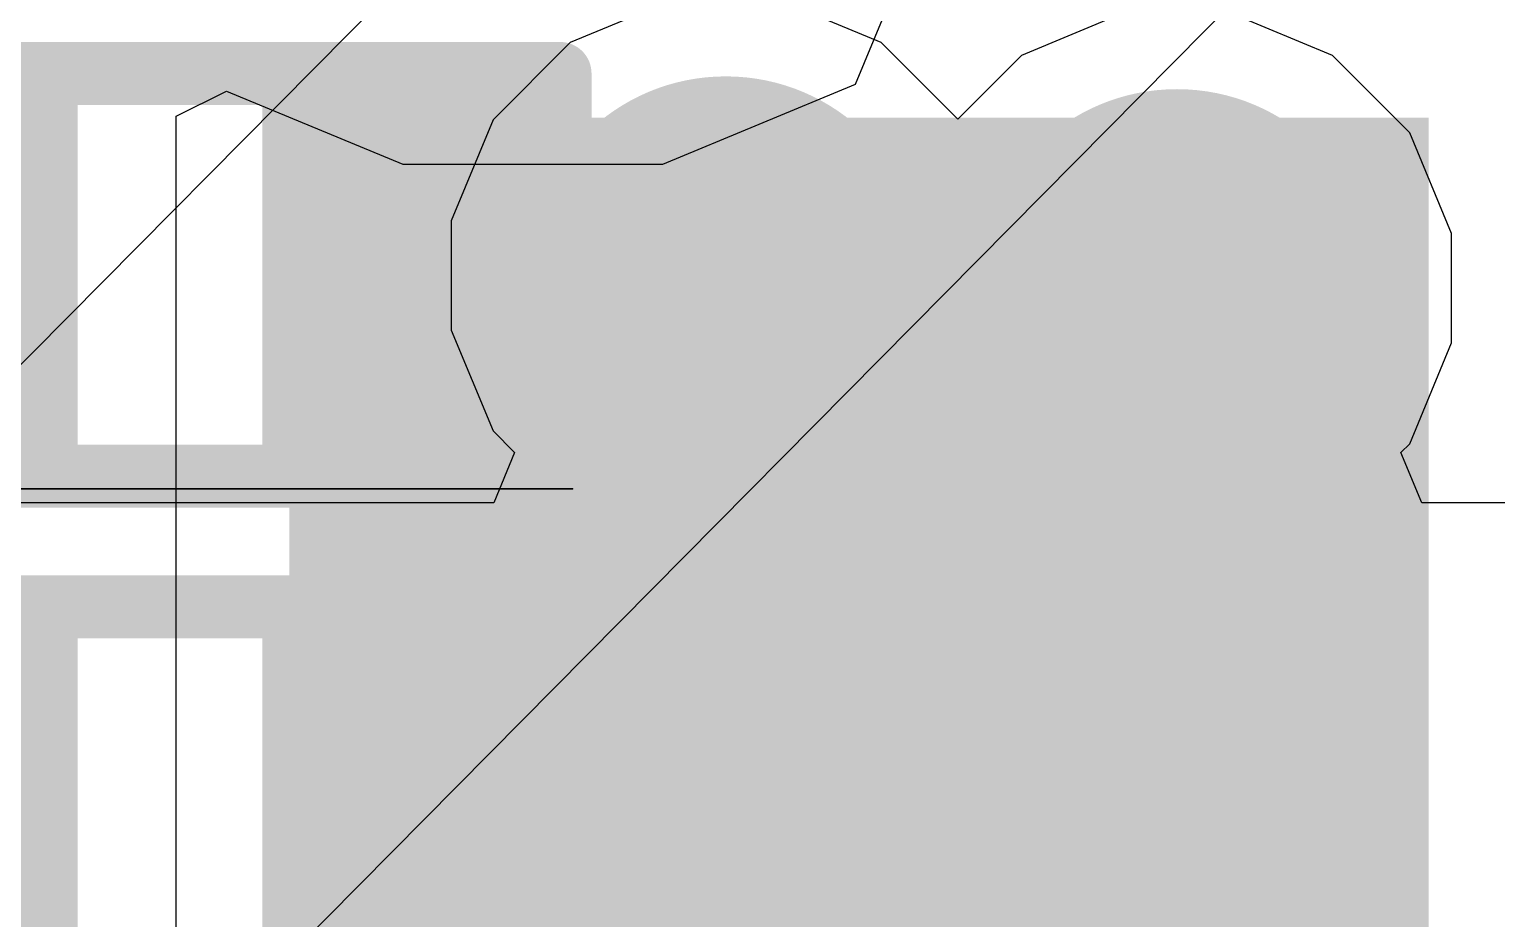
# Model space of a CAD drawing. Header units: inches. Extents: x -4 to 5258, y -4 to 5281.
# Drawn here: x 44.912 to 47.872, y 15.673 to 17.467 of the extents above; entities that cross this region are included whole.
import ezdxf

# ---------------------------------------------------------------- set-up
doc = ezdxf.new("R2010")
doc.units = ezdxf.units.IN
for name, color, linetype in [('Bottom Layer', 5, 'Continuous'), ('Bottom Solder', 6, 'Continuous'), ('Drill Drawing', 1, 'Continuous'), ('Layer 1', 16, 'Continuous'), ('Layer 2', 76, 'Continuous'), ('Top Layer', 1, 'Continuous'), ('Top Overlay', 2, 'Continuous'), ('Top Paste', 8, 'Continuous'), ('Top Solder', 216, 'Continuous'), ('Via Holes', 16, 'Continuous')]:
    doc.layers.add(name, color=color, linetype=linetype)

# ---------------------------------------------------------------- blocks, each defined once
blk = doc.blocks.new('13_WQFN_HR__3_2__31')
at = {"layer": 'Top Solder'}
for p in [(-0.5467, -0.9227), (1.1783, -0.9227)]:
    blk.add_line(p, (5220.6763, 5271.621), dxfattribs=at)
blk = doc.blocks.new('R___0402_101')
at = {"layer": 'Top Layer'}
for points in [[(-0.6985, -0.3175), (-0.6985, 0.3175), (-0.2413, 0.3175), (-0.2413, -0.3175)], [(0.2413, -0.3175), (0.2413, 0.3175), (0.6985, 0.3175), (0.6985, -0.3175)]]:
    blk.add_hatch(color=1, dxfattribs=at).paths.add_polyline_path(points)
at = {"layer": 'Top Paste'}
for points in [[(-0.6985, -0.3175), (-0.6985, 0.3175), (-0.2413, 0.3175), (-0.2413, -0.3175)], [(0.2413, -0.3175), (0.2413, 0.3175), (0.6985, 0.3175), (0.6985, -0.3175)]]:
    blk.add_hatch(color=8, dxfattribs=at).paths.add_polyline_path(points)
at = {"layer": 'Top Solder'}
for points in [[(-0.7535, -0.3725), (-0.7535, 0.3725), (-0.1863, 0.3725), (-0.1863, -0.3725)], [(0.1863, -0.3725), (0.1863, 0.3725), (0.7535, 0.3725), (0.7535, -0.3725)]]:
    blk.add_hatch(color=216, dxfattribs=at).paths.add_polyline_path(points)
at = {"layer": 'Top Overlay'}
for points in [[(-0.7874, 0.4064, 0.127, 0.127, 0), (0.7874, 0.4064, 0.127, 0.127, 0)], [(-0.7874, -0.4064, 0.127, 0.127, 0), (-0.7874, 0.4064, 0.127, 0.127, 0)], [(0.7874, -0.4064, 0.127, 0.127, 0), (0.7874, 0.4064, 0.127, 0.127, 0)], [(-0.7874, -0.4064, 0.127, 0.127, 0), (0.7874, -0.4064, 0.127, 0.127, 0)], [(-0.8128, -0.4318, 0.00323, 0.00323, 0), (0.8128, -0.4318, 0.00323, 0.00323, 0)]]:
    blk.add_lwpolyline(points, format="xyseb", dxfattribs=at)
for points in [[(-0.8191, 0.4064, 0.0635, 0.0635, 1), (-0.7556, 0.4064, 0.0635, 0.0635, 1)], [(-0.8191, 0.4064, 0.0635, 0.0635, 1), (-0.7556, 0.4064, 0.0635, 0.0635, 1)], [(0.7556, 0.4064, 0.0635, 0.0635, 1), (0.8191, 0.4064, 0.0635, 0.0635, 1)], [(0.7556, 0.4064, 0.0635, 0.0635, 1), (0.8191, 0.4064, 0.0635, 0.0635, 1)], [(-0.8191, -0.4064, 0.0635, 0.0635, 1), (-0.7556, -0.4064, 0.0635, 0.0635, 1)], [(-0.8191, -0.4064, 0.0635, 0.0635, 1), (-0.7556, -0.4064, 0.0635, 0.0635, 1)], [(0.7556, -0.4064, 0.0635, 0.0635, 1), (0.8191, -0.4064, 0.0635, 0.0635, 1)], [(0.7556, -0.4064, 0.0635, 0.0635, 1), (0.8191, -0.4064, 0.0635, 0.0635, 1)], [(-0.8136, -0.4318, 0.00161, 0.00161, 1), (-0.812, -0.4318, 0.00161, 0.00161, 1)], [(0.812, -0.4318, 0.00161, 0.00161, 1), (0.8136, -0.4318, 0.00161, 0.00161, 1)]]:
    blk.add_lwpolyline(points, format="xyseb", close=True, dxfattribs=at)
blk = doc.blocks.new('R___0402_102')
at = {"layer": 'Top Layer'}
for points in [[(-0.6985, -0.3175), (-0.6985, 0.3175), (-0.2413, 0.3175), (-0.2413, -0.3175)], [(0.2413, -0.3175), (0.2413, 0.3175), (0.6985, 0.3175), (0.6985, -0.3175)]]:
    blk.add_hatch(color=1, dxfattribs=at).paths.add_polyline_path(points)
at = {"layer": 'Top Paste'}
for points in [[(-0.6985, -0.3175), (-0.6985, 0.3175), (-0.2413, 0.3175), (-0.2413, -0.3175)], [(0.2413, -0.3175), (0.2413, 0.3175), (0.6985, 0.3175), (0.6985, -0.3175)]]:
    blk.add_hatch(color=8, dxfattribs=at).paths.add_polyline_path(points)
at = {"layer": 'Top Solder'}
for points in [[(-0.7535, -0.3725), (-0.7535, 0.3725), (-0.1863, 0.3725), (-0.1863, -0.3725)], [(0.1863, -0.3725), (0.1863, 0.3725), (0.7535, 0.3725), (0.7535, -0.3725)]]:
    blk.add_hatch(color=216, dxfattribs=at).paths.add_polyline_path(points)
at = {"layer": 'Top Overlay'}
for points in [[(-0.7874, 0.4064, 0.127, 0.127, 0), (0.7874, 0.4064, 0.127, 0.127, 0)], [(-0.7874, -0.4064, 0.127, 0.127, 0), (-0.7874, 0.4064, 0.127, 0.127, 0)], [(0.7874, -0.4064, 0.127, 0.127, 0), (0.7874, 0.4064, 0.127, 0.127, 0)], [(-0.7874, -0.4064, 0.127, 0.127, 0), (0.7874, -0.4064, 0.127, 0.127, 0)], [(-0.8128, -0.4318, 0.00323, 0.00323, 0), (0.8128, -0.4318, 0.00323, 0.00323, 0)]]:
    blk.add_lwpolyline(points, format="xyseb", dxfattribs=at)
for points in [[(-0.8191, 0.4064, 0.0635, 0.0635, 1), (-0.7556, 0.4064, 0.0635, 0.0635, 1)], [(-0.8191, 0.4064, 0.0635, 0.0635, 1), (-0.7556, 0.4064, 0.0635, 0.0635, 1)], [(0.7556, 0.4064, 0.0635, 0.0635, 1), (0.8191, 0.4064, 0.0635, 0.0635, 1)], [(0.7556, 0.4064, 0.0635, 0.0635, 1), (0.8191, 0.4064, 0.0635, 0.0635, 1)], [(-0.8191, -0.4064, 0.0635, 0.0635, 1), (-0.7556, -0.4064, 0.0635, 0.0635, 1)], [(-0.8191, -0.4064, 0.0635, 0.0635, 1), (-0.7556, -0.4064, 0.0635, 0.0635, 1)], [(0.7556, -0.4064, 0.0635, 0.0635, 1), (0.8191, -0.4064, 0.0635, 0.0635, 1)], [(0.7556, -0.4064, 0.0635, 0.0635, 1), (0.8191, -0.4064, 0.0635, 0.0635, 1)], [(-0.8136, -0.4318, 0.00161, 0.00161, 1), (-0.812, -0.4318, 0.00161, 0.00161, 1)], [(0.812, -0.4318, 0.00161, 0.00161, 1), (0.8136, -0.4318, 0.00161, 0.00161, 1)]]:
    blk.add_lwpolyline(points, format="xyseb", close=True, dxfattribs=at)

msp = doc.modelspace()

# ---------------------------------------------------------------- hatches: boundary and pattern name
at = {"layer": 'Bottom Layer'}
h = msp.add_hatch(color=5, dxfattribs=at)
edge = h.paths.add_edge_path()
edge.add_arc((46.3167, 16.9706), 0.3, 0, 360)
h = msp.add_hatch(color=5, dxfattribs=at)
edge = h.paths.add_edge_path()
edge.add_arc((47.227, 16.9448), 0.3, 0, 360)
h = msp.add_hatch(color=5, dxfattribs=at)
edge = h.paths.add_edge_path()
edge.add_arc((46.3167, 16.1375), 0.3, 0, 360)
h = msp.add_hatch(color=5, dxfattribs=at)
edge = h.paths.add_edge_path()
edge.add_arc((47.227, 16.1117), 0.3, 0, 360)
at = {"layer": 'Bottom Solder'}
h = msp.add_hatch(color=6, dxfattribs=at)
edge = h.paths.add_edge_path()
edge.add_arc((46.3167, 16.9706), 0.4016, 0, 360)
h = msp.add_hatch(color=6, dxfattribs=at)
edge = h.paths.add_edge_path()
edge.add_arc((47.227, 16.9448), 0.4016, 0, 360)
h = msp.add_hatch(color=6, dxfattribs=at)
edge = h.paths.add_edge_path()
edge.add_arc((46.3167, 16.1375), 0.4016, 0, 360)
h = msp.add_hatch(color=6, dxfattribs=at)
edge = h.paths.add_edge_path()
edge.add_arc((47.227, 16.1117), 0.4016, 0, 360)
at = {"layer": 'Layer 1'}
h = msp.add_hatch(color=16, dxfattribs=at)
edge = h.paths.add_edge_path()
edge.add_arc((46.3167, 16.9706), 0.3, 0, 360)
h = msp.add_hatch(color=16, dxfattribs=at)
edge = h.paths.add_edge_path()
edge.add_arc((47.227, 16.9448), 0.3, 0, 360)
h = msp.add_hatch(color=16, dxfattribs=at)
edge = h.paths.add_edge_path()
edge.add_arc((46.3167, 16.1375), 0.3, 0, 360)
h = msp.add_hatch(color=16, dxfattribs=at)
edge = h.paths.add_edge_path()
edge.add_arc((47.227, 16.1117), 0.3, 0, 360)
at = {"layer": 'Layer 2'}
h = msp.add_hatch(color=76, dxfattribs=at)
edge = h.paths.add_edge_path()
edge.add_arc((46.3167, 16.9706), 0.3, 0, 360)
h = msp.add_hatch(color=76, dxfattribs=at)
edge = h.paths.add_edge_path()
edge.add_arc((47.227, 16.9448), 0.3, 0, 360)
h = msp.add_hatch(color=76, dxfattribs=at)
edge = h.paths.add_edge_path()
edge.add_arc((46.3167, 16.1375), 0.3, 0, 360)
h = msp.add_hatch(color=76, dxfattribs=at)
edge = h.paths.add_edge_path()
edge.add_arc((47.227, 16.1117), 0.3, 0, 360)
at = {"layer": 'Top Layer'}
for points in [[(45.4363, 14.5022), (47.735, 14.5022), (47.735, 17.2892), (45.4363, 17.2892)], [(45.6649, 17.2713), (45.6649, 16.6692), (46.1897, 16.6692), (46.1897, 17.2713)]]:
    msp.add_hatch(color=1, dxfattribs=at).paths.add_polyline_path(points)
h = msp.add_hatch(color=1, dxfattribs=at)
edge = h.paths.add_edge_path()
edge.add_arc((46.3167, 16.9706), 0.3, 0, 360)
h = msp.add_hatch(color=1, dxfattribs=at)
edge = h.paths.add_edge_path()
edge.add_arc((47.227, 16.9448), 0.3, 0, 360)
h = msp.add_hatch(color=1, dxfattribs=at)
edge = h.paths.add_edge_path()
edge.add_arc((46.3167, 16.1375), 0.3, 0, 360)
h = msp.add_hatch(color=1, dxfattribs=at)
edge = h.paths.add_edge_path()
edge.add_arc((47.227, 16.1117), 0.3, 0, 360)
at = {"layer": 'Top Solder'}
h = msp.add_hatch(color=216, dxfattribs=at)
edge = h.paths.add_edge_path()
edge.add_arc((46.3167, 16.9706), 0.4016, 0, 360)
h = msp.add_hatch(color=216, dxfattribs=at)
edge = h.paths.add_edge_path()
edge.add_arc((47.227, 16.9448), 0.4016, 0, 360)
h = msp.add_hatch(color=216, dxfattribs=at)
edge = h.paths.add_edge_path()
edge.add_arc((46.3167, 16.1375), 0.4016, 0, 360)
h = msp.add_hatch(color=216, dxfattribs=at)
edge = h.paths.add_edge_path()
edge.add_arc((47.227, 16.1117), 0.4016, 0, 360)
at = {"layer": 'Via Holes'}
h = msp.add_hatch(color=7, dxfattribs=at)
edge = h.paths.add_edge_path()
edge.add_arc((46.3167, 16.9706), 0.15, 0, 360)
h = msp.add_hatch(color=7, dxfattribs=at)
edge = h.paths.add_edge_path()
edge.add_arc((47.227, 16.9448), 0.15, 0, 360)
h = msp.add_hatch(color=7, dxfattribs=at)
edge = h.paths.add_edge_path()
edge.add_arc((46.3167, 16.1375), 0.15, 0, 360)
h = msp.add_hatch(color=7, dxfattribs=at)
edge = h.paths.add_edge_path()
edge.add_arc((47.227, 16.1117), 0.15, 0, 360)

# ---------------------------------------------------------------- linework, layer by layer
at = {"layer": 'Drill Drawing'}
for points in [[(46.1897, 17.0976, 0.0508, 0.0508, 0), (46.1897, 17.2246, 0.0508, 0.0508, 0)], [(46.1897, 17.2246, 0.0508, 0.0508, 0), (46.4437, 17.2246, 0.0508, 0.0508, 0)], [(46.4437, 17.0976, 0.0508, 0.0508, 0), (46.4437, 17.2246, 0.0508, 0.0508, 0)], [(47.1, 17.0718, 0.0508, 0.0508, 0), (47.1, 17.1988, 0.0508, 0.0508, 0)], [(47.1, 17.1988, 0.0508, 0.0508, 0), (47.354, 17.1988, 0.0508, 0.0508, 0)], [(47.354, 17.0718, 0.0508, 0.0508, 0), (47.354, 17.1988, 0.0508, 0.0508, 0)], [(46.2405, 17.0468, 0.0508, 0.0508, 0), (46.2405, 17.123, 0.0508, 0.0508, 0)], [(46.2405, 17.123, 0.0508, 0.0508, 0), (46.3929, 17.123, 0.0508, 0.0508, 0)], [(46.3929, 17.0468, 0.0508, 0.0508, 0), (46.3929, 17.123, 0.0508, 0.0508, 0)], [(46.0627, 16.8436, 0.0508, 0.0508, 0), (46.0627, 17.0976, 0.0508, 0.0508, 0)], [(46.0627, 17.0976, 0.0508, 0.0508, 0), (46.1897, 17.0976, 0.0508, 0.0508, 0)], [(46.4437, 17.0976, 0.0508, 0.0508, 0), (46.5707, 17.0976, 0.0508, 0.0508, 0)], [(46.5707, 16.8436, 0.0508, 0.0508, 0), (46.5707, 17.0976, 0.0508, 0.0508, 0)], [(47.1508, 17.021, 0.0508, 0.0508, 0), (47.1508, 17.0972, 0.0508, 0.0508, 0)], [(47.1508, 17.0972, 0.0508, 0.0508, 0), (47.3032, 17.0972, 0.0508, 0.0508, 0)], [(47.3032, 17.021, 0.0508, 0.0508, 0), (47.3032, 17.0972, 0.0508, 0.0508, 0)], [(46.973, 16.8178, 0.0508, 0.0508, 0), (46.973, 17.0718, 0.0508, 0.0508, 0)], [(46.973, 17.0718, 0.0508, 0.0508, 0), (47.1, 17.0718, 0.0508, 0.0508, 0)], [(47.354, 17.0718, 0.0508, 0.0508, 0), (47.481, 17.0718, 0.0508, 0.0508, 0)], [(47.481, 16.8178, 0.0508, 0.0508, 0), (47.481, 17.0718, 0.0508, 0.0508, 0)], [(46.1643, 16.8944, 0.0508, 0.0508, 0), (46.1643, 17.0468, 0.0508, 0.0508, 0)], [(46.1643, 17.0468, 0.0508, 0.0508, 0), (46.2405, 17.0468, 0.0508, 0.0508, 0)], [(46.3929, 17.0468, 0.0508, 0.0508, 0), (46.4691, 17.0468, 0.0508, 0.0508, 0)], [(46.4691, 16.8944, 0.0508, 0.0508, 0), (46.4691, 17.0468, 0.0508, 0.0508, 0)], [(47.0746, 16.8686, 0.0508, 0.0508, 0), (47.0746, 17.021, 0.0508, 0.0508, 0)], [(47.0746, 17.021, 0.0508, 0.0508, 0), (47.1508, 17.021, 0.0508, 0.0508, 0)], [(47.3032, 17.021, 0.0508, 0.0508, 0), (47.3794, 17.021, 0.0508, 0.0508, 0)], [(47.3794, 16.8686, 0.0508, 0.0508, 0), (47.3794, 17.021, 0.0508, 0.0508, 0)], [(46.1643, 16.8944, 0.0508, 0.0508, 0), (46.2405, 16.8944, 0.0508, 0.0508, 0)], [(46.2405, 16.8182, 0.0508, 0.0508, 0), (46.2405, 16.8944, 0.0508, 0.0508, 0)], [(46.3929, 16.8944, 0.0508, 0.0508, 0), (46.4691, 16.8944, 0.0508, 0.0508, 0)], [(46.3929, 16.8182, 0.0508, 0.0508, 0), (46.3929, 16.8944, 0.0508, 0.0508, 0)], [(47.0746, 16.8686, 0.0508, 0.0508, 0), (47.1508, 16.8686, 0.0508, 0.0508, 0)], [(47.1508, 16.7924, 0.0508, 0.0508, 0), (47.1508, 16.8686, 0.0508, 0.0508, 0)], [(47.3032, 16.8686, 0.0508, 0.0508, 0), (47.3794, 16.8686, 0.0508, 0.0508, 0)], [(47.3032, 16.7924, 0.0508, 0.0508, 0), (47.3032, 16.8686, 0.0508, 0.0508, 0)], [(46.0627, 16.8436, 0.0508, 0.0508, 0), (46.1897, 16.8436, 0.0508, 0.0508, 0)], [(46.1897, 16.7166, 0.0508, 0.0508, 0), (46.1897, 16.8436, 0.0508, 0.0508, 0)], [(46.4437, 16.8436, 0.0508, 0.0508, 0), (46.5707, 16.8436, 0.0508, 0.0508, 0)], [(46.4437, 16.7166, 0.0508, 0.0508, 0), (46.4437, 16.8436, 0.0508, 0.0508, 0)], [(46.2405, 16.8182, 0.0508, 0.0508, 0), (46.3929, 16.8182, 0.0508, 0.0508, 0)], [(46.973, 16.8178, 0.0508, 0.0508, 0), (47.1, 16.8178, 0.0508, 0.0508, 0)], [(47.1, 16.6908, 0.0508, 0.0508, 0), (47.1, 16.8178, 0.0508, 0.0508, 0)], [(47.1508, 16.7924, 0.0508, 0.0508, 0), (47.3032, 16.7924, 0.0508, 0.0508, 0)], [(47.354, 16.8178, 0.0508, 0.0508, 0), (47.481, 16.8178, 0.0508, 0.0508, 0)], [(47.354, 16.6908, 0.0508, 0.0508, 0), (47.354, 16.8178, 0.0508, 0.0508, 0)], [(46.1897, 16.7166, 0.0508, 0.0508, 0), (46.4437, 16.7166, 0.0508, 0.0508, 0)], [(47.1, 16.6908, 0.0508, 0.0508, 0), (47.354, 16.6908, 0.0508, 0.0508, 0)], [(46.1897, 16.2645, 0.0508, 0.0508, 0), (46.1897, 16.3915, 0.0508, 0.0508, 0)], [(46.1897, 16.3915, 0.0508, 0.0508, 0), (46.4437, 16.3915, 0.0508, 0.0508, 0)], [(46.4437, 16.2645, 0.0508, 0.0508, 0), (46.4437, 16.3915, 0.0508, 0.0508, 0)], [(47.1, 16.2387, 0.0508, 0.0508, 0), (47.1, 16.3657, 0.0508, 0.0508, 0)], [(47.1, 16.3657, 0.0508, 0.0508, 0), (47.354, 16.3657, 0.0508, 0.0508, 0)], [(47.354, 16.2387, 0.0508, 0.0508, 0), (47.354, 16.3657, 0.0508, 0.0508, 0)], [(46.2405, 16.2137, 0.0508, 0.0508, 0), (46.2405, 16.2899, 0.0508, 0.0508, 0)], [(46.2405, 16.2899, 0.0508, 0.0508, 0), (46.3929, 16.2899, 0.0508, 0.0508, 0)], [(46.3929, 16.2137, 0.0508, 0.0508, 0), (46.3929, 16.2899, 0.0508, 0.0508, 0)], [(46.0627, 16.0105, 0.0508, 0.0508, 0), (46.0627, 16.2645, 0.0508, 0.0508, 0)], [(46.0627, 16.2645, 0.0508, 0.0508, 0), (46.1897, 16.2645, 0.0508, 0.0508, 0)], [(46.4437, 16.2645, 0.0508, 0.0508, 0), (46.5707, 16.2645, 0.0508, 0.0508, 0)], [(46.5707, 16.0105, 0.0508, 0.0508, 0), (46.5707, 16.2645, 0.0508, 0.0508, 0)], [(47.1508, 16.1879, 0.0508, 0.0508, 0), (47.1508, 16.2641, 0.0508, 0.0508, 0)], [(47.1508, 16.2641, 0.0508, 0.0508, 0), (47.3032, 16.2641, 0.0508, 0.0508, 0)], [(47.3032, 16.1879, 0.0508, 0.0508, 0), (47.3032, 16.2641, 0.0508, 0.0508, 0)], [(46.973, 15.9847, 0.0508, 0.0508, 0), (46.973, 16.2387, 0.0508, 0.0508, 0)], [(46.973, 16.2387, 0.0508, 0.0508, 0), (47.1, 16.2387, 0.0508, 0.0508, 0)], [(47.354, 16.2387, 0.0508, 0.0508, 0), (47.481, 16.2387, 0.0508, 0.0508, 0)], [(47.481, 15.9847, 0.0508, 0.0508, 0), (47.481, 16.2387, 0.0508, 0.0508, 0)], [(46.1643, 16.0613, 0.0508, 0.0508, 0), (46.1643, 16.2137, 0.0508, 0.0508, 0)], [(46.1643, 16.2137, 0.0508, 0.0508, 0), (46.2405, 16.2137, 0.0508, 0.0508, 0)], [(46.3929, 16.2137, 0.0508, 0.0508, 0), (46.4691, 16.2137, 0.0508, 0.0508, 0)], [(46.4691, 16.0613, 0.0508, 0.0508, 0), (46.4691, 16.2137, 0.0508, 0.0508, 0)], [(47.0746, 16.0355, 0.0508, 0.0508, 0), (47.0746, 16.1879, 0.0508, 0.0508, 0)], [(47.0746, 16.1879, 0.0508, 0.0508, 0), (47.1508, 16.1879, 0.0508, 0.0508, 0)], [(47.3032, 16.1879, 0.0508, 0.0508, 0), (47.3794, 16.1879, 0.0508, 0.0508, 0)], [(47.3794, 16.0355, 0.0508, 0.0508, 0), (47.3794, 16.1879, 0.0508, 0.0508, 0)], [(46.1643, 16.0613, 0.0508, 0.0508, 0), (46.2405, 16.0613, 0.0508, 0.0508, 0)], [(46.2405, 15.9851, 0.0508, 0.0508, 0), (46.2405, 16.0613, 0.0508, 0.0508, 0)], [(46.3929, 16.0613, 0.0508, 0.0508, 0), (46.4691, 16.0613, 0.0508, 0.0508, 0)], [(46.3929, 15.9851, 0.0508, 0.0508, 0), (46.3929, 16.0613, 0.0508, 0.0508, 0)], [(47.0746, 16.0355, 0.0508, 0.0508, 0), (47.1508, 16.0355, 0.0508, 0.0508, 0)], [(47.1508, 15.9593, 0.0508, 0.0508, 0), (47.1508, 16.0355, 0.0508, 0.0508, 0)], [(47.3032, 16.0355, 0.0508, 0.0508, 0), (47.3794, 16.0355, 0.0508, 0.0508, 0)], [(47.3032, 15.9593, 0.0508, 0.0508, 0), (47.3032, 16.0355, 0.0508, 0.0508, 0)], [(46.0627, 16.0105, 0.0508, 0.0508, 0), (46.1897, 16.0105, 0.0508, 0.0508, 0)], [(46.1897, 15.8835, 0.0508, 0.0508, 0), (46.1897, 16.0105, 0.0508, 0.0508, 0)], [(46.4437, 16.0105, 0.0508, 0.0508, 0), (46.5707, 16.0105, 0.0508, 0.0508, 0)], [(46.4437, 15.8835, 0.0508, 0.0508, 0), (46.4437, 16.0105, 0.0508, 0.0508, 0)], [(46.2405, 15.9851, 0.0508, 0.0508, 0), (46.3929, 15.9851, 0.0508, 0.0508, 0)], [(46.973, 15.9847, 0.0508, 0.0508, 0), (47.1, 15.9847, 0.0508, 0.0508, 0)], [(47.1, 15.8577, 0.0508, 0.0508, 0), (47.1, 15.9847, 0.0508, 0.0508, 0)], [(47.354, 15.9847, 0.0508, 0.0508, 0), (47.481, 15.9847, 0.0508, 0.0508, 0)], [(47.354, 15.8577, 0.0508, 0.0508, 0), (47.354, 15.9847, 0.0508, 0.0508, 0)], [(47.1508, 15.9593, 0.0508, 0.0508, 0), (47.3032, 15.9593, 0.0508, 0.0508, 0)], [(46.1897, 15.8835, 0.0508, 0.0508, 0), (46.4437, 15.8835, 0.0508, 0.0508, 0)], [(47.1, 15.8577, 0.0508, 0.0508, 0), (47.354, 15.8577, 0.0508, 0.0508, 0)]]:
    msp.add_lwpolyline(points, format="xyseb", dxfattribs=at)
for points in [[(46.177, 17.2246, 0.0254, 0.0254, 1), (46.2024, 17.2246, 0.0254, 0.0254, 1)], [(46.177, 17.2246, 0.0254, 0.0254, 1), (46.2024, 17.2246, 0.0254, 0.0254, 1)], [(46.431, 17.2246, 0.0254, 0.0254, 1), (46.4564, 17.2246, 0.0254, 0.0254, 1)], [(46.431, 17.2246, 0.0254, 0.0254, 1), (46.4564, 17.2246, 0.0254, 0.0254, 1)], [(47.0873, 17.1988, 0.0254, 0.0254, 1), (47.1127, 17.1988, 0.0254, 0.0254, 1)], [(47.0873, 17.1988, 0.0254, 0.0254, 1), (47.1127, 17.1988, 0.0254, 0.0254, 1)], [(47.3413, 17.1988, 0.0254, 0.0254, 1), (47.3667, 17.1988, 0.0254, 0.0254, 1)], [(47.3413, 17.1988, 0.0254, 0.0254, 1), (47.3667, 17.1988, 0.0254, 0.0254, 1)], [(46.2278, 17.123, 0.0254, 0.0254, 1), (46.2532, 17.123, 0.0254, 0.0254, 1)], [(46.2278, 17.123, 0.0254, 0.0254, 1), (46.2532, 17.123, 0.0254, 0.0254, 1)], [(46.3802, 17.123, 0.0254, 0.0254, 1), (46.4056, 17.123, 0.0254, 0.0254, 1)], [(46.3802, 17.123, 0.0254, 0.0254, 1), (46.4056, 17.123, 0.0254, 0.0254, 1)], [(46.05, 17.0976, 0.0254, 0.0254, 1), (46.0754, 17.0976, 0.0254, 0.0254, 1)], [(46.05, 17.0976, 0.0254, 0.0254, 1), (46.0754, 17.0976, 0.0254, 0.0254, 1)], [(46.177, 17.0976, 0.0254, 0.0254, 1), (46.2024, 17.0976, 0.0254, 0.0254, 1)], [(46.177, 17.0976, 0.0254, 0.0254, 1), (46.2024, 17.0976, 0.0254, 0.0254, 1)], [(46.431, 17.0976, 0.0254, 0.0254, 1), (46.4564, 17.0976, 0.0254, 0.0254, 1)], [(46.431, 17.0976, 0.0254, 0.0254, 1), (46.4564, 17.0976, 0.0254, 0.0254, 1)], [(46.558, 17.0976, 0.0254, 0.0254, 1), (46.5834, 17.0976, 0.0254, 0.0254, 1)], [(46.558, 17.0976, 0.0254, 0.0254, 1), (46.5834, 17.0976, 0.0254, 0.0254, 1)], [(47.1381, 17.0972, 0.0254, 0.0254, 1), (47.1635, 17.0972, 0.0254, 0.0254, 1)], [(47.1381, 17.0972, 0.0254, 0.0254, 1), (47.1635, 17.0972, 0.0254, 0.0254, 1)], [(47.2905, 17.0972, 0.0254, 0.0254, 1), (47.3159, 17.0972, 0.0254, 0.0254, 1)], [(47.2905, 17.0972, 0.0254, 0.0254, 1), (47.3159, 17.0972, 0.0254, 0.0254, 1)], [(46.9603, 17.0718, 0.0254, 0.0254, 1), (46.9857, 17.0718, 0.0254, 0.0254, 1)], [(46.9603, 17.0718, 0.0254, 0.0254, 1), (46.9857, 17.0718, 0.0254, 0.0254, 1)], [(47.0873, 17.0718, 0.0254, 0.0254, 1), (47.1127, 17.0718, 0.0254, 0.0254, 1)], [(47.0873, 17.0718, 0.0254, 0.0254, 1), (47.1127, 17.0718, 0.0254, 0.0254, 1)], [(47.3413, 17.0718, 0.0254, 0.0254, 1), (47.3667, 17.0718, 0.0254, 0.0254, 1)], [(47.3413, 17.0718, 0.0254, 0.0254, 1), (47.3667, 17.0718, 0.0254, 0.0254, 1)], [(47.4683, 17.0718, 0.0254, 0.0254, 1), (47.4937, 17.0718, 0.0254, 0.0254, 1)], [(47.4683, 17.0718, 0.0254, 0.0254, 1), (47.4937, 17.0718, 0.0254, 0.0254, 1)], [(46.1516, 17.0468, 0.0254, 0.0254, 1), (46.177, 17.0468, 0.0254, 0.0254, 1)], [(46.1516, 17.0468, 0.0254, 0.0254, 1), (46.177, 17.0468, 0.0254, 0.0254, 1)], [(46.2278, 17.0468, 0.0254, 0.0254, 1), (46.2532, 17.0468, 0.0254, 0.0254, 1)], [(46.2278, 17.0468, 0.0254, 0.0254, 1), (46.2532, 17.0468, 0.0254, 0.0254, 1)], [(46.3802, 17.0468, 0.0254, 0.0254, 1), (46.4056, 17.0468, 0.0254, 0.0254, 1)], [(46.3802, 17.0468, 0.0254, 0.0254, 1), (46.4056, 17.0468, 0.0254, 0.0254, 1)], [(46.4564, 17.0468, 0.0254, 0.0254, 1), (46.4818, 17.0468, 0.0254, 0.0254, 1)], [(46.4564, 17.0468, 0.0254, 0.0254, 1), (46.4818, 17.0468, 0.0254, 0.0254, 1)], [(47.0619, 17.021, 0.0254, 0.0254, 1), (47.0873, 17.021, 0.0254, 0.0254, 1)], [(47.0619, 17.021, 0.0254, 0.0254, 1), (47.0873, 17.021, 0.0254, 0.0254, 1)], [(47.1381, 17.021, 0.0254, 0.0254, 1), (47.1635, 17.021, 0.0254, 0.0254, 1)], [(47.1381, 17.021, 0.0254, 0.0254, 1), (47.1635, 17.021, 0.0254, 0.0254, 1)], [(47.2905, 17.021, 0.0254, 0.0254, 1), (47.3159, 17.021, 0.0254, 0.0254, 1)], [(47.2905, 17.021, 0.0254, 0.0254, 1), (47.3159, 17.021, 0.0254, 0.0254, 1)], [(47.3667, 17.021, 0.0254, 0.0254, 1), (47.3921, 17.021, 0.0254, 0.0254, 1)], [(47.3667, 17.021, 0.0254, 0.0254, 1), (47.3921, 17.021, 0.0254, 0.0254, 1)], [(46.1516, 16.8944, 0.0254, 0.0254, 1), (46.177, 16.8944, 0.0254, 0.0254, 1)], [(46.1516, 16.8944, 0.0254, 0.0254, 1), (46.177, 16.8944, 0.0254, 0.0254, 1)], [(46.2278, 16.8944, 0.0254, 0.0254, 1), (46.2532, 16.8944, 0.0254, 0.0254, 1)], [(46.2278, 16.8944, 0.0254, 0.0254, 1), (46.2532, 16.8944, 0.0254, 0.0254, 1)], [(46.3802, 16.8944, 0.0254, 0.0254, 1), (46.4056, 16.8944, 0.0254, 0.0254, 1)], [(46.3802, 16.8944, 0.0254, 0.0254, 1), (46.4056, 16.8944, 0.0254, 0.0254, 1)], [(46.4564, 16.8944, 0.0254, 0.0254, 1), (46.4818, 16.8944, 0.0254, 0.0254, 1)], [(46.4564, 16.8944, 0.0254, 0.0254, 1), (46.4818, 16.8944, 0.0254, 0.0254, 1)], [(47.0619, 16.8686, 0.0254, 0.0254, 1), (47.0873, 16.8686, 0.0254, 0.0254, 1)], [(47.0619, 16.8686, 0.0254, 0.0254, 1), (47.0873, 16.8686, 0.0254, 0.0254, 1)], [(47.1381, 16.8686, 0.0254, 0.0254, 1), (47.1635, 16.8686, 0.0254, 0.0254, 1)], [(47.1381, 16.8686, 0.0254, 0.0254, 1), (47.1635, 16.8686, 0.0254, 0.0254, 1)], [(47.2905, 16.8686, 0.0254, 0.0254, 1), (47.3159, 16.8686, 0.0254, 0.0254, 1)], [(47.2905, 16.8686, 0.0254, 0.0254, 1), (47.3159, 16.8686, 0.0254, 0.0254, 1)], [(47.3667, 16.8686, 0.0254, 0.0254, 1), (47.3921, 16.8686, 0.0254, 0.0254, 1)], [(47.3667, 16.8686, 0.0254, 0.0254, 1), (47.3921, 16.8686, 0.0254, 0.0254, 1)], [(46.05, 16.8436, 0.0254, 0.0254, 1), (46.0754, 16.8436, 0.0254, 0.0254, 1)], [(46.05, 16.8436, 0.0254, 0.0254, 1), (46.0754, 16.8436, 0.0254, 0.0254, 1)], [(46.177, 16.8436, 0.0254, 0.0254, 1), (46.2024, 16.8436, 0.0254, 0.0254, 1)], [(46.177, 16.8436, 0.0254, 0.0254, 1), (46.2024, 16.8436, 0.0254, 0.0254, 1)], [(46.431, 16.8436, 0.0254, 0.0254, 1), (46.4564, 16.8436, 0.0254, 0.0254, 1)], [(46.431, 16.8436, 0.0254, 0.0254, 1), (46.4564, 16.8436, 0.0254, 0.0254, 1)], [(46.558, 16.8436, 0.0254, 0.0254, 1), (46.5834, 16.8436, 0.0254, 0.0254, 1)], [(46.558, 16.8436, 0.0254, 0.0254, 1), (46.5834, 16.8436, 0.0254, 0.0254, 1)], [(46.2278, 16.8182, 0.0254, 0.0254, 1), (46.2532, 16.8182, 0.0254, 0.0254, 1)], [(46.2278, 16.8182, 0.0254, 0.0254, 1), (46.2532, 16.8182, 0.0254, 0.0254, 1)], [(46.3802, 16.8182, 0.0254, 0.0254, 1), (46.4056, 16.8182, 0.0254, 0.0254, 1)], [(46.3802, 16.8182, 0.0254, 0.0254, 1), (46.4056, 16.8182, 0.0254, 0.0254, 1)], [(46.9603, 16.8178, 0.0254, 0.0254, 1), (46.9857, 16.8178, 0.0254, 0.0254, 1)], [(46.9603, 16.8178, 0.0254, 0.0254, 1), (46.9857, 16.8178, 0.0254, 0.0254, 1)], [(47.0873, 16.8178, 0.0254, 0.0254, 1), (47.1127, 16.8178, 0.0254, 0.0254, 1)], [(47.0873, 16.8178, 0.0254, 0.0254, 1), (47.1127, 16.8178, 0.0254, 0.0254, 1)], [(47.1381, 16.7924, 0.0254, 0.0254, 1), (47.1635, 16.7924, 0.0254, 0.0254, 1)], [(47.1381, 16.7924, 0.0254, 0.0254, 1), (47.1635, 16.7924, 0.0254, 0.0254, 1)], [(47.2905, 16.7924, 0.0254, 0.0254, 1), (47.3159, 16.7924, 0.0254, 0.0254, 1)], [(47.2905, 16.7924, 0.0254, 0.0254, 1), (47.3159, 16.7924, 0.0254, 0.0254, 1)], [(47.3413, 16.8178, 0.0254, 0.0254, 1), (47.3667, 16.8178, 0.0254, 0.0254, 1)], [(47.3413, 16.8178, 0.0254, 0.0254, 1), (47.3667, 16.8178, 0.0254, 0.0254, 1)], [(47.4683, 16.8178, 0.0254, 0.0254, 1), (47.4937, 16.8178, 0.0254, 0.0254, 1)], [(47.4683, 16.8178, 0.0254, 0.0254, 1), (47.4937, 16.8178, 0.0254, 0.0254, 1)], [(46.177, 16.7166, 0.0254, 0.0254, 1), (46.2024, 16.7166, 0.0254, 0.0254, 1)], [(46.177, 16.7166, 0.0254, 0.0254, 1), (46.2024, 16.7166, 0.0254, 0.0254, 1)], [(46.431, 16.7166, 0.0254, 0.0254, 1), (46.4564, 16.7166, 0.0254, 0.0254, 1)], [(46.431, 16.7166, 0.0254, 0.0254, 1), (46.4564, 16.7166, 0.0254, 0.0254, 1)], [(47.0873, 16.6908, 0.0254, 0.0254, 1), (47.1127, 16.6908, 0.0254, 0.0254, 1)], [(47.0873, 16.6908, 0.0254, 0.0254, 1), (47.1127, 16.6908, 0.0254, 0.0254, 1)], [(47.3413, 16.6908, 0.0254, 0.0254, 1), (47.3667, 16.6908, 0.0254, 0.0254, 1)], [(47.3413, 16.6908, 0.0254, 0.0254, 1), (47.3667, 16.6908, 0.0254, 0.0254, 1)], [(46.177, 16.3915, 0.0254, 0.0254, 1), (46.2024, 16.3915, 0.0254, 0.0254, 1)], [(46.177, 16.3915, 0.0254, 0.0254, 1), (46.2024, 16.3915, 0.0254, 0.0254, 1)], [(46.431, 16.3915, 0.0254, 0.0254, 1), (46.4564, 16.3915, 0.0254, 0.0254, 1)], [(46.431, 16.3915, 0.0254, 0.0254, 1), (46.4564, 16.3915, 0.0254, 0.0254, 1)], [(47.0873, 16.3657, 0.0254, 0.0254, 1), (47.1127, 16.3657, 0.0254, 0.0254, 1)], [(47.0873, 16.3657, 0.0254, 0.0254, 1), (47.1127, 16.3657, 0.0254, 0.0254, 1)], [(47.3413, 16.3657, 0.0254, 0.0254, 1), (47.3667, 16.3657, 0.0254, 0.0254, 1)], [(47.3413, 16.3657, 0.0254, 0.0254, 1), (47.3667, 16.3657, 0.0254, 0.0254, 1)], [(46.2278, 16.2899, 0.0254, 0.0254, 1), (46.2532, 16.2899, 0.0254, 0.0254, 1)], [(46.2278, 16.2899, 0.0254, 0.0254, 1), (46.2532, 16.2899, 0.0254, 0.0254, 1)], [(46.3802, 16.2899, 0.0254, 0.0254, 1), (46.4056, 16.2899, 0.0254, 0.0254, 1)], [(46.3802, 16.2899, 0.0254, 0.0254, 1), (46.4056, 16.2899, 0.0254, 0.0254, 1)], [(46.05, 16.2645, 0.0254, 0.0254, 1), (46.0754, 16.2645, 0.0254, 0.0254, 1)], [(46.05, 16.2645, 0.0254, 0.0254, 1), (46.0754, 16.2645, 0.0254, 0.0254, 1)], [(46.177, 16.2645, 0.0254, 0.0254, 1), (46.2024, 16.2645, 0.0254, 0.0254, 1)], [(46.177, 16.2645, 0.0254, 0.0254, 1), (46.2024, 16.2645, 0.0254, 0.0254, 1)], [(46.431, 16.2645, 0.0254, 0.0254, 1), (46.4564, 16.2645, 0.0254, 0.0254, 1)], [(46.431, 16.2645, 0.0254, 0.0254, 1), (46.4564, 16.2645, 0.0254, 0.0254, 1)], [(46.558, 16.2645, 0.0254, 0.0254, 1), (46.5834, 16.2645, 0.0254, 0.0254, 1)], [(46.558, 16.2645, 0.0254, 0.0254, 1), (46.5834, 16.2645, 0.0254, 0.0254, 1)], [(47.1381, 16.2641, 0.0254, 0.0254, 1), (47.1635, 16.2641, 0.0254, 0.0254, 1)], [(47.1381, 16.2641, 0.0254, 0.0254, 1), (47.1635, 16.2641, 0.0254, 0.0254, 1)], [(47.2905, 16.2641, 0.0254, 0.0254, 1), (47.3159, 16.2641, 0.0254, 0.0254, 1)], [(47.2905, 16.2641, 0.0254, 0.0254, 1), (47.3159, 16.2641, 0.0254, 0.0254, 1)], [(46.9603, 16.2387, 0.0254, 0.0254, 1), (46.9857, 16.2387, 0.0254, 0.0254, 1)], [(46.9603, 16.2387, 0.0254, 0.0254, 1), (46.9857, 16.2387, 0.0254, 0.0254, 1)], [(47.0873, 16.2387, 0.0254, 0.0254, 1), (47.1127, 16.2387, 0.0254, 0.0254, 1)], [(47.0873, 16.2387, 0.0254, 0.0254, 1), (47.1127, 16.2387, 0.0254, 0.0254, 1)], [(47.3413, 16.2387, 0.0254, 0.0254, 1), (47.3667, 16.2387, 0.0254, 0.0254, 1)], [(47.3413, 16.2387, 0.0254, 0.0254, 1), (47.3667, 16.2387, 0.0254, 0.0254, 1)], [(47.4683, 16.2387, 0.0254, 0.0254, 1), (47.4937, 16.2387, 0.0254, 0.0254, 1)], [(47.4683, 16.2387, 0.0254, 0.0254, 1), (47.4937, 16.2387, 0.0254, 0.0254, 1)], [(46.1516, 16.2137, 0.0254, 0.0254, 1), (46.177, 16.2137, 0.0254, 0.0254, 1)], [(46.1516, 16.2137, 0.0254, 0.0254, 1), (46.177, 16.2137, 0.0254, 0.0254, 1)], [(46.2278, 16.2137, 0.0254, 0.0254, 1), (46.2532, 16.2137, 0.0254, 0.0254, 1)], [(46.2278, 16.2137, 0.0254, 0.0254, 1), (46.2532, 16.2137, 0.0254, 0.0254, 1)], [(46.3802, 16.2137, 0.0254, 0.0254, 1), (46.4056, 16.2137, 0.0254, 0.0254, 1)], [(46.3802, 16.2137, 0.0254, 0.0254, 1), (46.4056, 16.2137, 0.0254, 0.0254, 1)], [(46.4564, 16.2137, 0.0254, 0.0254, 1), (46.4818, 16.2137, 0.0254, 0.0254, 1)], [(46.4564, 16.2137, 0.0254, 0.0254, 1), (46.4818, 16.2137, 0.0254, 0.0254, 1)], [(47.0619, 16.1879, 0.0254, 0.0254, 1), (47.0873, 16.1879, 0.0254, 0.0254, 1)], [(47.0619, 16.1879, 0.0254, 0.0254, 1), (47.0873, 16.1879, 0.0254, 0.0254, 1)], [(47.1381, 16.1879, 0.0254, 0.0254, 1), (47.1635, 16.1879, 0.0254, 0.0254, 1)], [(47.1381, 16.1879, 0.0254, 0.0254, 1), (47.1635, 16.1879, 0.0254, 0.0254, 1)], [(47.2905, 16.1879, 0.0254, 0.0254, 1), (47.3159, 16.1879, 0.0254, 0.0254, 1)], [(47.2905, 16.1879, 0.0254, 0.0254, 1), (47.3159, 16.1879, 0.0254, 0.0254, 1)], [(47.3667, 16.1879, 0.0254, 0.0254, 1), (47.3921, 16.1879, 0.0254, 0.0254, 1)], [(47.3667, 16.1879, 0.0254, 0.0254, 1), (47.3921, 16.1879, 0.0254, 0.0254, 1)], [(46.1516, 16.0613, 0.0254, 0.0254, 1), (46.177, 16.0613, 0.0254, 0.0254, 1)], [(46.1516, 16.0613, 0.0254, 0.0254, 1), (46.177, 16.0613, 0.0254, 0.0254, 1)], [(46.2278, 16.0613, 0.0254, 0.0254, 1), (46.2532, 16.0613, 0.0254, 0.0254, 1)], [(46.2278, 16.0613, 0.0254, 0.0254, 1), (46.2532, 16.0613, 0.0254, 0.0254, 1)], [(46.3802, 16.0613, 0.0254, 0.0254, 1), (46.4056, 16.0613, 0.0254, 0.0254, 1)], [(46.3802, 16.0613, 0.0254, 0.0254, 1), (46.4056, 16.0613, 0.0254, 0.0254, 1)], [(46.4564, 16.0613, 0.0254, 0.0254, 1), (46.4818, 16.0613, 0.0254, 0.0254, 1)], [(46.4564, 16.0613, 0.0254, 0.0254, 1), (46.4818, 16.0613, 0.0254, 0.0254, 1)], [(47.0619, 16.0355, 0.0254, 0.0254, 1), (47.0873, 16.0355, 0.0254, 0.0254, 1)], [(47.0619, 16.0355, 0.0254, 0.0254, 1), (47.0873, 16.0355, 0.0254, 0.0254, 1)], [(47.1381, 16.0355, 0.0254, 0.0254, 1), (47.1635, 16.0355, 0.0254, 0.0254, 1)], [(47.1381, 16.0355, 0.0254, 0.0254, 1), (47.1635, 16.0355, 0.0254, 0.0254, 1)], [(47.2905, 16.0355, 0.0254, 0.0254, 1), (47.3159, 16.0355, 0.0254, 0.0254, 1)], [(47.2905, 16.0355, 0.0254, 0.0254, 1), (47.3159, 16.0355, 0.0254, 0.0254, 1)], [(47.3667, 16.0355, 0.0254, 0.0254, 1), (47.3921, 16.0355, 0.0254, 0.0254, 1)], [(47.3667, 16.0355, 0.0254, 0.0254, 1), (47.3921, 16.0355, 0.0254, 0.0254, 1)], [(46.05, 16.0105, 0.0254, 0.0254, 1), (46.0754, 16.0105, 0.0254, 0.0254, 1)], [(46.05, 16.0105, 0.0254, 0.0254, 1), (46.0754, 16.0105, 0.0254, 0.0254, 1)], [(46.177, 16.0105, 0.0254, 0.0254, 1), (46.2024, 16.0105, 0.0254, 0.0254, 1)], [(46.177, 16.0105, 0.0254, 0.0254, 1), (46.2024, 16.0105, 0.0254, 0.0254, 1)], [(46.431, 16.0105, 0.0254, 0.0254, 1), (46.4564, 16.0105, 0.0254, 0.0254, 1)], [(46.431, 16.0105, 0.0254, 0.0254, 1), (46.4564, 16.0105, 0.0254, 0.0254, 1)], [(46.558, 16.0105, 0.0254, 0.0254, 1), (46.5834, 16.0105, 0.0254, 0.0254, 1)], [(46.558, 16.0105, 0.0254, 0.0254, 1), (46.5834, 16.0105, 0.0254, 0.0254, 1)], [(46.2278, 15.9851, 0.0254, 0.0254, 1), (46.2532, 15.9851, 0.0254, 0.0254, 1)], [(46.2278, 15.9851, 0.0254, 0.0254, 1), (46.2532, 15.9851, 0.0254, 0.0254, 1)], [(46.3802, 15.9851, 0.0254, 0.0254, 1), (46.4056, 15.9851, 0.0254, 0.0254, 1)], [(46.3802, 15.9851, 0.0254, 0.0254, 1), (46.4056, 15.9851, 0.0254, 0.0254, 1)], [(46.9603, 15.9847, 0.0254, 0.0254, 1), (46.9857, 15.9847, 0.0254, 0.0254, 1)], [(46.9603, 15.9847, 0.0254, 0.0254, 1), (46.9857, 15.9847, 0.0254, 0.0254, 1)], [(47.0873, 15.9847, 0.0254, 0.0254, 1), (47.1127, 15.9847, 0.0254, 0.0254, 1)], [(47.0873, 15.9847, 0.0254, 0.0254, 1), (47.1127, 15.9847, 0.0254, 0.0254, 1)], [(47.3413, 15.9847, 0.0254, 0.0254, 1), (47.3667, 15.9847, 0.0254, 0.0254, 1)], [(47.3413, 15.9847, 0.0254, 0.0254, 1), (47.3667, 15.9847, 0.0254, 0.0254, 1)], [(47.4683, 15.9847, 0.0254, 0.0254, 1), (47.4937, 15.9847, 0.0254, 0.0254, 1)], [(47.4683, 15.9847, 0.0254, 0.0254, 1), (47.4937, 15.9847, 0.0254, 0.0254, 1)], [(47.1381, 15.9593, 0.0254, 0.0254, 1), (47.1635, 15.9593, 0.0254, 0.0254, 1)], [(47.1381, 15.9593, 0.0254, 0.0254, 1), (47.1635, 15.9593, 0.0254, 0.0254, 1)], [(47.2905, 15.9593, 0.0254, 0.0254, 1), (47.3159, 15.9593, 0.0254, 0.0254, 1)], [(47.2905, 15.9593, 0.0254, 0.0254, 1), (47.3159, 15.9593, 0.0254, 0.0254, 1)], [(46.177, 15.8835, 0.0254, 0.0254, 1), (46.2024, 15.8835, 0.0254, 0.0254, 1)], [(46.177, 15.8835, 0.0254, 0.0254, 1), (46.2024, 15.8835, 0.0254, 0.0254, 1)], [(46.431, 15.8835, 0.0254, 0.0254, 1), (46.4564, 15.8835, 0.0254, 0.0254, 1)], [(46.431, 15.8835, 0.0254, 0.0254, 1), (46.4564, 15.8835, 0.0254, 0.0254, 1)], [(47.0873, 15.8577, 0.0254, 0.0254, 1), (47.1127, 15.8577, 0.0254, 0.0254, 1)], [(47.0873, 15.8577, 0.0254, 0.0254, 1), (47.1127, 15.8577, 0.0254, 0.0254, 1)], [(47.3413, 15.8577, 0.0254, 0.0254, 1), (47.3667, 15.8577, 0.0254, 0.0254, 1)], [(47.3413, 15.8577, 0.0254, 0.0254, 1), (47.3667, 15.8577, 0.0254, 0.0254, 1)]]:
    msp.add_lwpolyline(points, format="xyseb", close=True, dxfattribs=at)
at = {"layer": 'Layer 2'}
for p, q in [((46.2065, 17.5246), (46.0029, 17.4403)), ((46.6305, 17.4403), (46.4269, 17.5246)), ((47.1168, 17.4988), (46.9132, 17.4144)), ((47.5408, 17.4144), (47.3372, 17.4988)), ((46.0029, 17.4403), (45.8471, 17.2844)), ((46.7848, 17.286), (46.6305, 17.4403)), ((46.9132, 17.4144), (46.7848, 17.286)), ((47.6966, 17.2586), (47.5408, 17.4144)), ((45.8471, 17.2844), (45.7627, 17.0808)), ((47.781, 17.055), (47.6966, 17.2586)), ((45.7627, 17.0808), (45.7627, 16.8604)), ((47.781, 16.8346), (47.781, 17.055)), ((45.7627, 16.8604), (45.8471, 16.6568)), ((47.6966, 16.631), (47.781, 16.8346)), ((45.8471, 16.6568), (45.8906, 16.6133)), ((45.8906, 16.6133), (45.8485, 16.5117)), ((47.6789, 16.6133), (47.6966, 16.631)), ((47.721, 16.5117), (47.6789, 16.6133)), ((45.8485, 16.5117), (21.573, 16.5117)), ((50.1155, 16.5117), (47.721, 16.5117))]:
    msp.add_line(p, q, dxfattribs=at)
at = {"layer": 'Top Layer'}
for p, q in [((46.5785, 17.3564), (46.7396, 17.7452)), ((46.1897, 17.1953), (46.5785, 17.3564)), ((45.2077, 17.292), (45.3093, 17.3426)), ((45.3093, 17.3426), (45.6649, 17.1953)), ((45.2077, 16.4002), (45.2077, 17.292)), ((45.6649, 17.1953), (46.1897, 17.1953)), ((45.2077, 15.3242), (45.2077, 16.4002))]:
    msp.add_line(p, q, dxfattribs=at)
for points in [[(45.666, 16.9706, 0.381, 0.381, 0), (46.1897, 16.9706, 0.381, 0.381, 0)], [(45.6649, 16.9717, 0.2032, 0.2032, 0), (45.666, 16.9706, 0.2032, 0.2032, 0)], [(45.6649, 16.9695, 0.2032, 0.2032, 0), (45.666, 16.9706, 0.2032, 0.2032, 0)], [(45.6649, 15.8957, 0.2032, 0.2032, 0), (45.6649, 16.9695, 0.2032, 0.2032, 0)], [(45.6649, 14.8197, 0.2032, 0.2032, 0), (45.6649, 15.8957, 0.2032, 0.2032, 0)]]:
    msp.add_lwpolyline(points, format="xyseb", dxfattribs=at)
for points in [[(45.5707, 16.9706, 0.1905, 0.1905, 1), (45.7612, 16.9706, 0.1905, 0.1905, 1)], [(46.0945, 16.9706, 0.1905, 0.1905, 1), (46.285, 16.9706, 0.1905, 0.1905, 1)], [(45.6141, 16.9717, 0.1016, 0.1016, 1), (45.7157, 16.9717, 0.1016, 0.1016, 1)], [(45.6141, 16.9695, 0.1016, 0.1016, 1), (45.7157, 16.9695, 0.1016, 0.1016, 1)], [(45.6141, 16.9695, 0.1016, 0.1016, 1), (45.7157, 16.9695, 0.1016, 0.1016, 1)], [(45.6152, 16.9706, 0.1016, 0.1016, 1), (45.7168, 16.9706, 0.1016, 0.1016, 1)], [(45.6152, 16.9706, 0.1016, 0.1016, 1), (45.7168, 16.9706, 0.1016, 0.1016, 1)], [(45.6141, 15.8957, 0.1016, 0.1016, 1), (45.7157, 15.8957, 0.1016, 0.1016, 1)], [(45.6141, 15.8957, 0.1016, 0.1016, 1), (45.7157, 15.8957, 0.1016, 0.1016, 1)]]:
    msp.add_lwpolyline(points, format="xyseb", close=True, dxfattribs=at)

# ---------------------------------------------------------------- block references
for name, p in [('13_WQFN_HR__3_2__31', (37.0774, 9.2675)), ('R___0402_101', (45.195, 16.9717)), ('R___0402_102', (45.195, 15.8957))]:
    msp.add_blockref(name, p)

doc.saveas('drawing.dxf')
